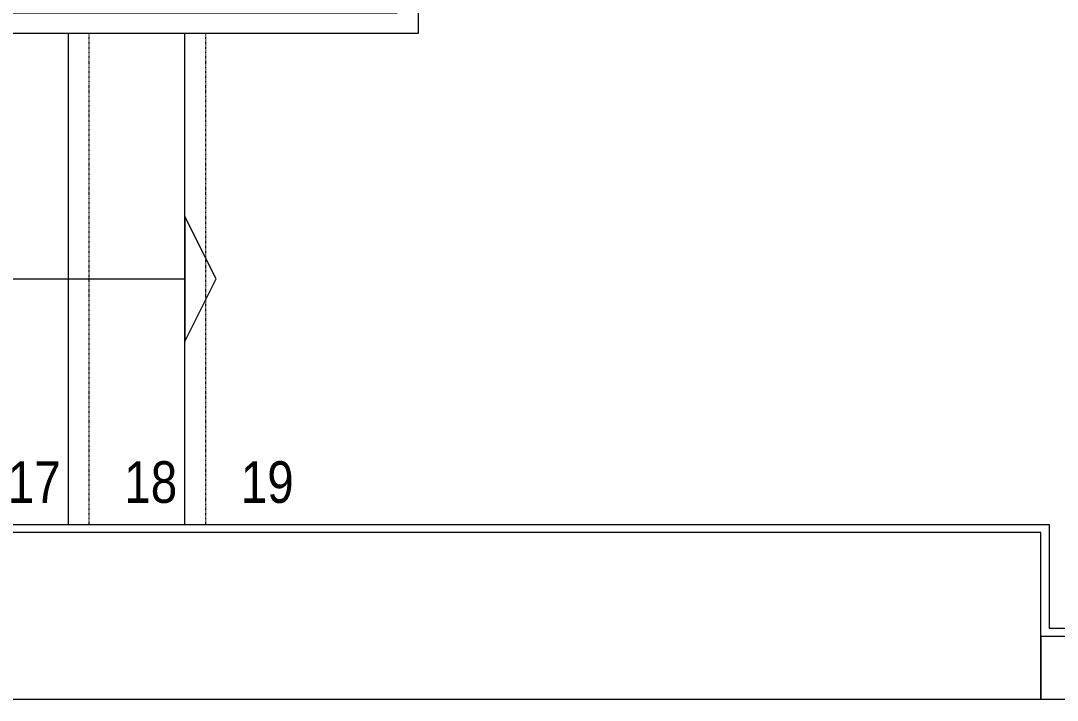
# Model space of a CAD drawing. Extents: x -3709 to 34962, y 0 to 8245.
# Drawn here: x 24150.7 to 24399.8, y 3542.2 to 3705.6 of the extents above; entities that cross this region are included whole.
import ezdxf
from ezdxf.enums import TextEntityAlignment as Align

# ---------------------------------------------------------------- set-up
doc = ezdxf.new("R2010")
doc.units = 0
doc.linetypes.add('DOT2', pattern=[0.125, 0, -0.125])
doc.layers.get('0').update_dxf_attribs({"color": 9, "lineweight": 9})
for name, color, linetype, lineweight in [('00', 9, 'Continuous', 9), ('01', 9, 'Continuous', 9), ('14', 9, 'Continuous', 9), ('19', 9, 'Continuous', 9), ('19D', 9, 'DOT2', 9), ('21', 9, 'Continuous', 9)]:
    doc.layers.add(name, color=color, linetype=linetype, lineweight=lineweight)
doc.styles.add('MuuM_TEXT-STANDART', font='ARIALN.TTF')

# ---------------------------------------------------------------- blocks, each defined once
blk = doc.blocks.new('0_arrowstairs')
blk.add_lwpolyline([(0, 0), (0, -30), (15, 0), (0, 30)], close=True)
blk = doc.blocks.new('*U526')
blk.add_lwpolyline([(0, 0), (0, 448)])
blk.add_circle((0, 0), 5)
at = {"rotation": 90}
blk.add_blockref('0_arrowstairs', (0, 448), dxfattribs=at)
blk = doc.blocks.new('merdvn2.mekanik')
at = {"layer": '19', "linetype": 'Continuous'}
for points in [[(24036.58, -302.5), (23955.84, -302.5), (23955.84, -322.5), (23955.84, -322.5), (24230.84, -322.5), (24230.84, -307.5), (24235.84, -307.5), (24235.84, -327.5), (24230.84, -327.5), (23950.84, -327.5), (23950.84, -327.5), (23950.84, -297.5), (24034.25, -297.5)], [(24151.84, -445.5), (24151.84, -327.5)], [(24179.84, -445.5), (24179.84, -327.5)]]:
    blk.add_lwpolyline(points, dxfattribs=at)
at = {"layer": '19D'}
for points in [[(24156.84, -445.5), (24156.84, -327.5)], [(24184.84, -445.5), (24184.84, -327.5)]]:
    blk.add_lwpolyline(points, dxfattribs=at)
at = {"layer": '19', "xscale": 0.5, "yscale": 0.5, "zscale": 0.5, "rotation": 270}
blk.add_blockref('*U526', (23955.84, -386.5), dxfattribs=at)
at = {"layer": '21', "style": 'MuuM_TEXT-STANDART'}
for s, p in [('17', (24149.98, -430.33)), ('18', (24177.98, -430.33)), ('19', (24205.98, -430.33))]:
    blk.add_text(s, height=10, dxfattribs=at).set_placement(p, align=Align.TOP_RIGHT)

msp = doc.modelspace()

# ---------------------------------------------------------------- linework, layer by layer
at = {"layer": '00'}
msp.add_lwpolyline([(24430.84, 3457.5), (24430.84, 3457.5), (24445.84, 3457.5), (24445.84, 3457.5), (24535.84, 3457.5), (24535.84, 3472.5), (24445.84, 3472.5), (24445.84, 3742.5), (24430.84, 3742.5), (24430.84, 3557.5), (24395.84, 3557.5), (24395.84, 3542.5), (24430.84, 3542.5), (24430.84, 3472.5), (24045.84, 3472.5), (24045.84, 3542.5), (24025.84, 3542.5), (24025.84, 3472.5), (23815.84, 3472.5), (23815.84, 3542.5), (23795.84, 3542.5), (23795.84, 3192.5)], dxfattribs=at)
at = {"layer": '01'}
for points in [[(24395.84, 3582.5), (24395.84, 3582.5), (24395.84, 3582.5), (23845.84, 3582.5), (23845.84, 3852.5), (24395.84, 3852.5), (24395.84, 3852.5), (24395.84, 3852.5), (24395.84, 3892.5), (23795.84, 3892.5), (23795.84, 3542.5), (24395.84, 3542.5), (24395.84, 3582.5)], [(24395.84, 3892.5), (23795.84, 3892.5), (23795.84, 3542.5), (24395.84, 3542.5), (24395.84, 3582.5), (23845.84, 3582.5), (23845.84, 3852.5), (24395.84, 3852.5)]]:
    msp.add_lwpolyline(points, close=True, dxfattribs=at)
at = {"layer": '14'}
msp.add_lwpolyline([(24593.84, 3870.5), (24447.84, 3870.5), (24447.84, 3850.5), (24428.84, 3850.5), (24428.84, 3870.5), (24397.84, 3870.5), (24397.84, 3850.5), (23847.84, 3850.5), (23847.84, 3584.5), (24397.84, 3584.5), (24397.84, 3559.5), (24428.84, 3559.5), (24428.84, 3744.5), (24447.84, 3744.5), (24447.84, 3474.5), (24537.84, 3474.5), (24537.84, 3455.5), (23817.84, 3455.5), (23817.84, 3194.5), (23877.84, 3194.5), (23877.84, 3110.5), (23817.84, 3110.5), (23817.84, 2494.5)], dxfattribs=at)

# ---------------------------------------------------------------- block references
msp.add_blockref('merdvn2.mekanik', (10.35, 4030))

doc.saveas('drawing.dxf')
